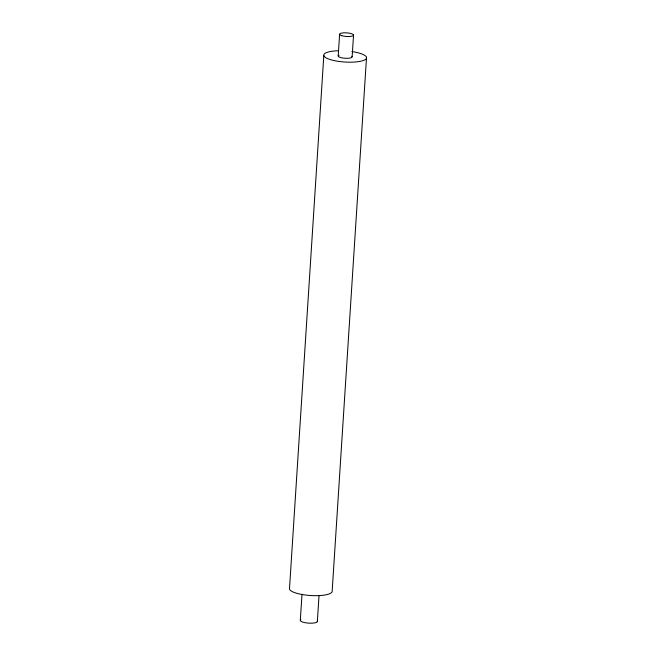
<?xml version="1.0" encoding="UTF-8"?>
<svg xmlns="http://www.w3.org/2000/svg" width="656" height="656" viewBox="0 0 656 656"><rect width="100%" height="100%" fill="white"/><g stroke="black" fill="none" stroke-linecap="round" stroke-linejoin="round"><path stroke-width="0.98" d="M323.81 55.588L289.468 589.072A21.459 5.576 3.7 0 0 312.404 595.607A21.459 5.576 3.7 0 0 332.19 590.818L366.532 57.334M300.325 620.215L301.998 594.238M338.201 56.08L339.603 34.284M352.141 56.834L353.543 35.039M317.348 621.617L319.021 595.64M351.895 51.562A21.459 5.576 3.7 0 1 362.547 60.77A21.459 5.576 3.7 0 1 328 58.769A21.459 5.576 3.7 0 1 338.127 50.766M351.862 56.35A6.986 1.812 3.7 0 1 344.416 58.22A6.986 1.812 3.7 0 1 339.062 55.219M317.242 621.035A8.561 2.222 3.7 0 1 308.107 623.093A8.561 2.222 3.7 0 1 300.809 619.674M341.76 35.686A6.986 1.812 3.7 0 0 353.346 35.498A6.986 1.812 3.7 0 0 344.621 32.8A6.986 1.812 3.7 0 0 341.76 35.686"/></g></svg>
